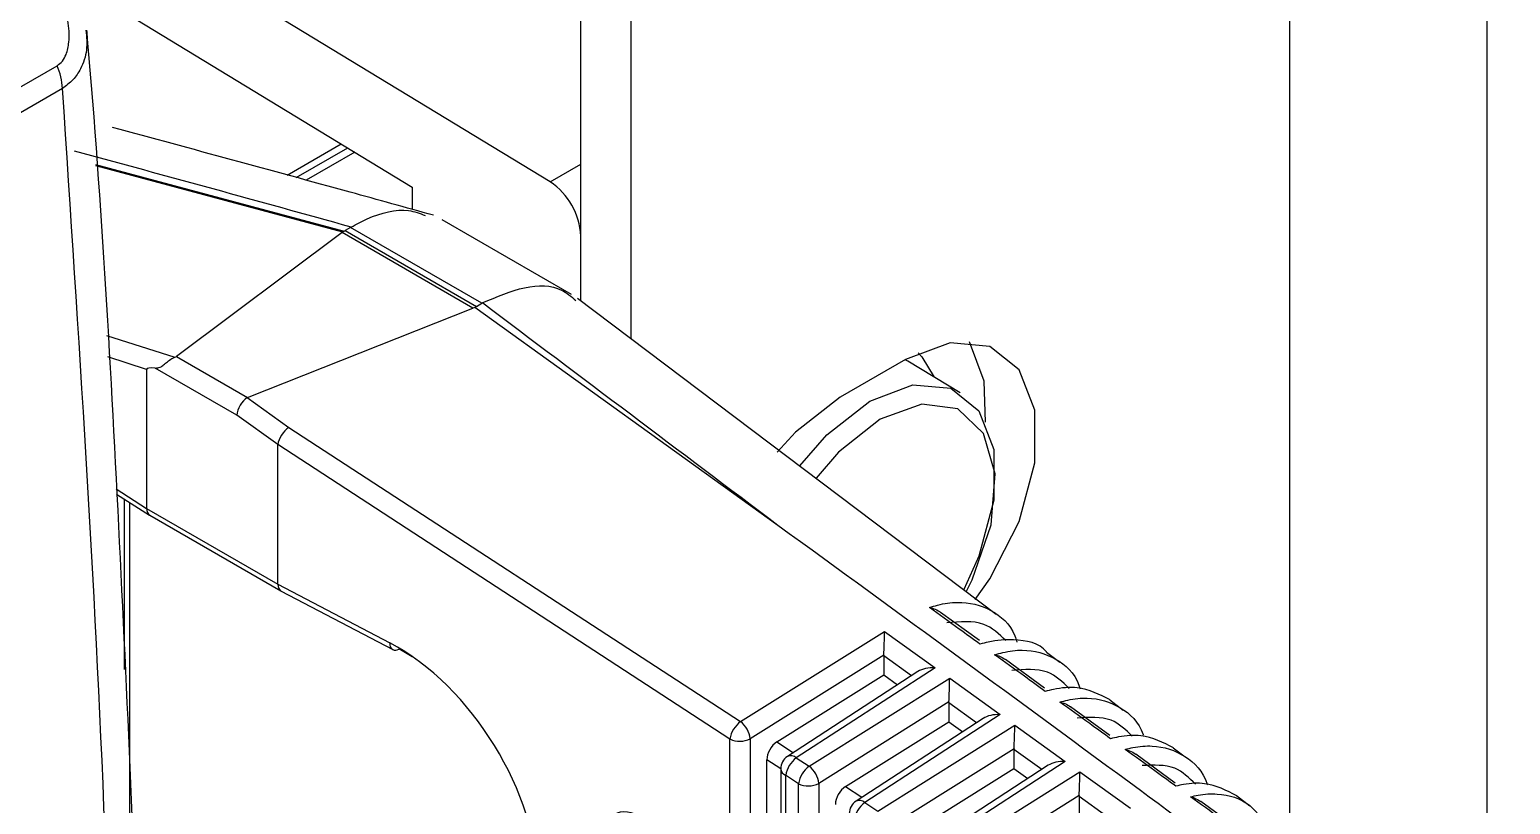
# Model space of a CAD drawing. Extents: x 7 to 135, y 1 to 99.
# Drawn here: x 98.099 to 99.096, y 78.962 to 79.483 of the extents above; entities that cross this region are included whole.
import ezdxf

# ---------------------------------------------------------------- set-up
doc = ezdxf.new("R2010")
doc.units = 0
doc.header["$MEASUREMENT"] = 0
doc.layers.add('OBJECT', color=7, linetype='CONTINUOUS')

msp = doc.modelspace()

# ---------------------------------------------------------------- linework, layer by layer
at = {"layer": 'OBJECT'}
for p, q in [((98.94789, 78.93847), (98.94789, 86.02663)), ((99.08083, 78.83817), (99.08083, 85.94989)), ((98.47059, 79.3001), (98.47059, 79.68284)), ((98.50453, 79.2745), (98.50453, 79.66324)), ((98.44993, 79.38035), (98.22877, 79.51471)), ((98.14912, 79.50325), (98.35705, 79.37693)), ((97.36773, 79.02544), (98.11801, 79.45856)), ((98.12161, 79.44326), (97.37133, 79.01013)), ((98.27289, 79.38499), (98.30924, 79.40598)), ((98.27902, 79.38332), (98.31364, 79.4033)), ((98.31845, 79.40038), (98.28573, 79.38149)), ((98.14391, 79.39219), (98.31136, 79.34734)), ((98.3103, 79.34664), (98.14398, 79.3912)), ((98.44993, 79.38035), (98.47059, 79.39228)), ((98.35705, 79.37693), (98.35705, 79.36187)), ((98.46425, 79.30453), (98.37727, 79.35475)), ((98.30982, 79.34627), (98.19841, 79.26297)), ((98.39785, 79.29545), (98.30982, 79.34627)), ((98.31136, 79.34734), (98.3103, 79.34664)), ((98.31559, 79.34978), (98.31192, 79.34765)), ((98.31192, 79.34765), (98.40031, 79.29663)), ((98.40398, 79.29875), (98.31559, 79.34978)), ((98.47059, 79.3001), (98.47059, 79.34394)), ((98.24625, 79.23535), (98.39785, 79.29545)), ((98.6033, 79.14922), (98.39926, 79.29594)), ((98.40031, 79.29663), (98.40398, 79.29875)), ((98.75029, 79.08918), (98.46824, 79.30187)), ((98.15123, 79.27711), (98.19727, 79.26238)), ((98.17823, 79.25422), (98.15215, 79.26257)), ((98.23892, 79.22348), (98.18408, 79.25513)), ((98.19841, 79.26297), (98.24625, 79.23535)), ((98.68909, 79.26081), (98.64525, 79.2355)), ((98.69072, 79.25975), (98.68898, 79.26075)), ((98.72588, 79.23844), (98.69072, 79.25975)), ((98.17823, 79.25422), (98.17823, 79.16071)), ((98.24605, 79.23525), (98.27399, 79.21516)), ((98.26661, 79.20356), (98.23892, 79.22348)), ((98.27399, 79.21516), (98.57812, 79.01717)), ((98.26661, 79.10968), (98.26661, 79.20356)), ((98.57094, 79.00549), (98.26662, 79.20361)), ((98.1578, 79.17373), (98.17823, 79.16071)), ((98.15802, 79.17033), (98.18023, 79.15617)), ((98.16339, 79.05221), (98.16339, 79.16691)), ((98.16696, 78.60335), (98.16696, 79.16463)), ((98.17823, 79.1607), (98.26661, 79.10968)), ((98.18037, 79.15609), (98.26862, 79.10514)), ((98.26661, 79.10968), (98.34191, 79.07019)), ((98.26873, 79.10508), (98.34395, 79.06563)), ((98.73891, 79.07169), (98.71282, 79.0907)), ((98.57812, 79.01717), (98.67508, 79.07791)), ((98.67508, 79.07791), (98.70907, 79.05346)), ((98.67454, 79.06199), (98.58464, 79.00567)), ((98.67453, 79.0614), (98.67453, 79.04864)), ((98.69318, 79.04799), (98.67453, 79.0614)), ((98.78282, 79.03978), (98.75659, 79.05891)), ((98.79299, 79.05698), (98.78404, 79.06373)), ((98.60253, 79.00354), (98.67453, 79.04864)), ((98.69758, 79.05085), (98.60972, 78.99373)), ((98.70907, 79.05346), (98.61566, 78.99273)), ((98.6243, 78.98711), (98.71892, 79.04639)), ((98.67453, 79.04864), (98.68386, 79.04193)), ((98.71892, 79.04639), (98.75291, 79.02194)), ((98.71838, 79.03047), (98.63082, 78.9756)), ((98.71837, 79.02988), (98.71837, 79.01712)), ((98.73702, 79.01647), (98.71837, 79.02988)), ((98.82675, 79.00783), (98.80036, 79.0271)), ((98.83569, 79.02478), (98.82673, 79.03154)), ((98.6487, 78.97347), (98.71837, 79.01712)), ((98.74142, 79.01933), (98.65586, 78.9637)), ((98.75291, 79.02194), (98.6618, 78.96269)), ((98.71837, 79.01712), (98.7277, 79.01041)), ((98.58464, 79.00567), (98.58464, 78.91273)), ((98.67048, 78.95704), (98.76276, 79.01486)), ((98.76276, 79.01486), (98.79676, 78.99041)), ((98.57094, 78.91255), (98.57094, 79.00549)), ((98.60253, 79.00354), (98.61366, 78.99629)), ((98.76223, 78.99894), (98.677, 78.94554)), ((98.76221, 78.99836), (98.76221, 78.9856)), ((98.78086, 78.98494), (98.76221, 78.99836)), ((98.87666, 78.99389), (98.86943, 78.99934)), ((98.5958, 78.91161), (98.5958, 78.99157)), ((98.60517, 78.98546), (98.5958, 78.99157)), ((98.61566, 78.99273), (98.6243, 78.98711)), ((98.69488, 78.94341), (98.76221, 78.9856)), ((98.78526, 78.9878), (98.70199, 78.93366)), ((98.79676, 78.99041), (98.70793, 78.93266)), ((98.76221, 78.9856), (98.77154, 78.97888)), ((98.87068, 78.97585), (98.84413, 78.99526)), ((98.60517, 78.98535), (98.60517, 78.89103)), ((98.61712, 78.97543), (98.60848, 78.98105)), ((98.60848, 78.98105), (98.60848, 78.88674)), ((98.71665, 78.92698), (98.8066, 78.98334)), ((98.8066, 78.98334), (98.8406, 78.95889)), ((98.61712, 78.8808), (98.61712, 78.97543)), ((98.63082, 78.9756), (98.63082, 78.88097)), ((98.6487, 78.97347), (98.65979, 78.96626)), ((98.80607, 78.96742), (98.72317, 78.91548)), ((98.80605, 78.96683), (98.80605, 78.95407)), ((98.8247, 78.95342), (98.80605, 78.96683)), ((98.92108, 78.96039), (98.91212, 78.96714)), ((98.6618, 78.96269), (98.67048, 78.95704)), ((98.91462, 78.94383), (98.88789, 78.96339))]:
    msp.add_line(p, q, dxfattribs=at)
at = {"layer": 'OBJECT', "flags": 128}
for points in [[(98.73613, 79.09948), (98.7459, 79.11335), (98.76564, 79.1519), (98.77613, 79.19127), (98.77613, 79.22671), (98.76564, 79.25396), (98.7459, 79.26973), (98.71932, 79.2721), (98.68909, 79.26081)], [(98.69771, 79.2653), (98.70007, 79.26269), (98.70842, 79.24902)], [(98.74308, 79.21869), (98.74219, 79.24631), (98.73227, 79.27273)], [(98.64525, 79.2355), (98.61502, 79.21189), (98.60287, 79.19854)], [(98.61811, 79.1893), (98.63616, 79.21028), (98.66517, 79.23294), (98.69418, 79.24378), (98.71969, 79.2415), (98.73862, 79.22637), (98.7487, 79.20022), (98.7487, 79.16621), (98.73862, 79.12843), (98.72836, 79.10614)], [(98.73001, 79.10448), (98.73416, 79.1127), (98.7469, 79.14958), (98.74953, 79.18396), (98.74171, 79.21118), (98.7245, 79.22757), (98.7002, 79.23091), (98.67212, 79.22076)], [(98.67212, 79.22076), (98.64403, 79.19849), (98.62908, 79.18091)]]:
    msp.add_lwpolyline(points, dxfattribs=at)
at = {"layer": 'OBJECT'}
for centre, radius, start, end in [((98.08099, 79.44178), 0.04065, 2.07926, 24.38567), ((98.42436, 79.34178), 0.04628, 2.6749, 56.45939), ((98.34653, 79.06952), 0.00467, 171.74053, 236.51215), ((98.34563, 79.06953), 0.00424, 246.72513, 303.64948), ((98.58914, 79.00235), 0.01846, 126.625, 170.19782), ((98.56828, 79.00399), 0.01645, 5.85127, 53.23596), ((98.57762, 79.01949), 0.0155, 244.51204, 296.9444), ((98.61517, 78.98534), 0.01, 123.03234, 180), ((98.62668, 78.97791), 0.01846, 126.62726, 170.19747), ((98.61194, 78.98874), 0.00546, 46.9414, 113.93651), ((98.63531, 78.97229), 0.01846, 126.62493, 170.2019), ((98.61445, 78.97393), 0.01645, 5.85592, 53.23341), ((98.61017, 78.98578), 0.00501, 184.92406, 250.38597), ((98.62379, 78.98943), 0.01551, 244.51338, 296.94305), ((98.66131, 78.95531), 0.01, 123.03234, 180), ((98.67281, 78.94788), 0.01846, 126.62781, 170.19902), ((98.65807, 78.95871), 0.00546, 46.94254, 113.94117)]:
    msp.add_arc(centre, radius, start, end, dxfattribs=at)
for centre, major_axis, ratio, start_param, end_param in [((96.59941, 78.57286), (5.75904, -1.28107), 0.198331, 1.31253, 1.346221), ((97.99502, 79.43261), (0.32339, -0.0744), 0.221608, 6.097685, 6.104202), ((97.99524, 79.43248), (0.32752, -0.07227), 0.201878, 6.059394, 6.065905), ((97.99892, 79.4346), (0.32752, -0.07227), 0.201878, 6.065905, 6.070109), ((99.09186, 78.79942), (0.6996, -0.49186), 0.108829, 3.057234, 3.070323), ((99.09138, 78.7997), (0.69434, -0.49402), 0.104684, 3.093765, 3.106856), ((99.09505, 78.80182), (0.69434, -0.49402), 0.104684, 3.090425, 3.093765), ((94.09939, 80.49724), (13.53481, -9.64878), 0.094709, 1.299778, 1.31529), ((98.30873, 79.2187), (0.13049, -0.03566), 0.06024, 2.857382, 3.158052), ((98.17218, 79.27017), (0.02695, -0.0062), 0.221608, 5.957084, 6.097685), ((98.24599, 79.22756), (0.00543, 0.00841), 0.541118, 0.864711, 2.383148), ((98.30409, 79.19402), (0.0583, -0.04099), 0.108829, 3.070323, 3.096503), ((98.2735, 79.20777), (0.00565, 0.00825), 0.488283, 0.880431, 2.392513), ((98.4076, 79.11134), (0.14094, -0.0924), 0.040839, 3.162007, 3.168361), ((98.18549, 79.16468), (0.00519, 0.00855), 0.594217, 2.369233, 3.154712), ((98.2735, 79.11387), (0.00482, 0.00876), 0.560658, 2.344748, 3.152958), ((98.67459, 79.07053), (0.00038, 0.01204), 0.026825, 3.925085, 5.373421), ((98.34115, 78.95994), (-0.07262, 0.1139), 0.608944, 3.904062, 5.467262), ((98.34783, 78.96423), (-0.06757, 0.10527), 0.60375, 5.367759, 5.465646), ((98.68166, 79.06544), (0.00502, 0.00868), 0.583023, 2.282332, 2.352433), ((98.70858, 79.04608), (0.01403, -0.00033), 0.527029, 1.548181, 2.485158), ((98.71843, 79.039), (0.00038, 0.01204), 0.026825, 3.925085, 5.373421), ((98.7255, 79.03392), (0.00502, 0.00868), 0.583023, 2.282332, 2.352433), ((98.75242, 79.01456), (0.01403, -0.00033), 0.527029, 1.548181, 2.485158), ((98.76227, 79.00748), (0.00038, 0.01204), 0.026825, 3.925085, 5.373421), ((98.60295, 78.99556), (0.00503, 0.00865), 0.586689, 0.839421, 2.351503), ((98.76934, 79.00239), (0.00502, 0.00868), 0.583023, 2.282332, 2.352433), ((98.79626, 78.98303), (0.01403, -0.00033), 0.527029, 1.548181, 2.485158), ((98.80611, 78.97595), (0.00038, 0.01204), 0.026825, 3.925085, 5.373421), ((98.64912, 78.9655), (0.00503, 0.00865), 0.586689, 0.839421, 2.351503), ((98.81318, 78.97087), (0.00502, 0.00868), 0.583023, 2.282332, 2.352433), ((98.52206, 78.90817), (-0.02883, 0.04658), 0.44344, 5.493279, 6.904804)]:
    msp.add_ellipse(centre, major_axis=major_axis, ratio=ratio, start_param=start_param, end_param=end_param, dxfattribs=at)
for points, knots in [([(98.11801, 79.45856), (98.11926, 79.45951), (98.12177, 79.4614), (98.12464, 79.46692), (98.12653, 79.47621), (98.12568, 79.49047), (98.12241, 79.50109), (98.12059, 79.507)], [0, 0, 0, 0, 0.10525, 0.210112, 0.376734, 0.652861, 1, 1, 1, 1]), ([(98.13738, 79.48241), (98.1378, 79.47793), (98.13867, 79.46866), (98.13471, 79.45747), (98.12901, 79.4487), (98.12411, 79.4451), (98.12161, 79.44326)], [0, 0, 0, 0, 0.27975, 0.579268, 0.784842, 1, 1, 1, 1]), ([(98.17611, 78.58277), (98.17557, 78.65184), (98.17409, 78.83919), (98.16067, 79.13672), (98.14811, 79.36735), (98.13821, 79.48047), (98.13803, 79.48245)], [0, 0, 0, 0, 0.225703, 0.612224, 0.99322, 1, 1, 1, 1]), ([(98.16004, 78.55893), (98.1576, 78.68775), (98.15193, 78.9869), (98.13261, 79.27769), (98.12161, 79.44326)], [0, 0, 0, 0, 0.430633, 1, 1, 1, 1]), ([(98.37139, 79.3579), (98.35271, 79.36309), (98.28104, 79.38298), (98.20879, 79.40254), (98.15537, 79.417)], [0, 0, 0, 0, 0.260616, 1, 1, 1, 1]), ([(98.31595, 79.34998), (98.31955, 79.3519), (98.33253, 79.35881), (98.35065, 79.36343), (98.36218, 79.35914), (98.36584, 79.35778)], [0, 0, 0, 0, 0.2077868, 0.7486605, 1, 1, 1, 1]), ([(98.40427, 79.29891), (98.41392, 79.30307), (98.43321, 79.31139), (98.4553, 79.31087), (98.46418, 79.30318), (98.46724, 79.30053)], [0, 0, 0, 0, 0.39609, 0.792171, 1, 1, 1, 1]), ([(98.18408, 79.25513), (98.18517, 79.25517), (98.18703, 79.25523), (98.18967, 79.25716), (98.19224, 79.25945), (98.19483, 79.26134), (98.19661, 79.2621), (98.19727, 79.26238)], [0, 0, 0, 0, 0.281502, 0.477145, 0.672462, 0.878431, 1, 1, 1, 1]), ([(99.0964, 78.78592), (99.09246, 78.78886), (99.07274, 78.80356), (98.98986, 78.86526), (98.83021, 78.9839), (98.68481, 79.08984), (98.6033, 79.14922)], [0, 0, 0, 0, 0.024147, 0.120739, 0.507103, 1, 1, 1, 1]), ([(98.70524, 79.09396), (98.70709, 79.09454), (98.71351, 79.09652), (98.72849, 79.0986), (98.74751, 79.09363), (98.76045, 79.08218), (98.76375, 79.07212), (98.76422, 79.07069)], [0, 0, 0, 0, 0.070772, 0.245262, 0.593635, 0.942326, 1, 1, 1, 1]), ([(98.73932, 79.06931), (98.73464, 79.0727), (98.72328, 79.08092), (98.71192, 79.08914), (98.70524, 79.09396)], [0, 0, 0, 0, 0.412558, 1, 1, 1, 1]), ([(98.70524, 79.09396), (98.70529, 79.09396), (98.70666, 79.09369), (98.70944, 79.09296), (98.71166, 79.09146), (98.71281, 79.09068)], [0, 0, 0, 0, 0.0151477, 0.491189, 1, 1, 1, 1]), ([(98.75675, 79.07172), (98.75213, 79.07612), (98.74175, 79.08601), (98.72581, 79.08445), (98.71695, 79.08358)], [0, 0, 0, 0, 0.444564, 1, 1, 1, 1]), ([(98.78423, 79.06393), (98.78419, 79.06398), (98.7792, 79.07053), (98.76496, 79.07266), (98.74903, 79.07203), (98.74118, 79.06983), (98.73932, 79.06931)], [0, 0, 0, 0, 0.004059, 0.545302, 0.89243, 1, 1, 1, 1]), ([(98.74919, 79.06217), (98.75101, 79.06269), (98.75737, 79.06454), (98.77224, 79.06632), (98.79102, 79.06087), (98.80343, 79.04953), (98.80652, 79.04002), (98.8068, 79.03915)], [0, 0, 0, 0, 0.071394, 0.250149, 0.607065, 0.964321, 1, 1, 1, 1]), ([(98.78327, 79.03749), (98.77858, 79.04089), (98.76722, 79.04911), (98.75586, 79.05734), (98.74919, 79.06217)], [0, 0, 0, 0, 0.412522, 1, 1, 1, 1]), ([(98.74919, 79.06217), (98.74923, 79.06216), (98.75048, 79.0619), (98.7532, 79.06117), (98.75538, 79.05971), (98.75659, 79.0589)], [0, 0, 0, 0, 0.015462, 0.45833, 1, 1, 1, 1]), ([(98.79931, 79.03954), (98.7948, 79.04388), (98.78473, 79.05357), (98.7693, 79.05231), (98.76079, 79.05161)], [0, 0, 0, 0, 0.448723, 1, 1, 1, 1]), ([(98.82687, 79.03177), (98.8199, 79.03538), (98.80868, 79.0412), (98.79254, 79.03988), (98.78509, 79.03796), (98.78327, 79.03749)], [0, 0, 0, 0, 0.553493, 0.891301, 1, 1, 1, 1]), ([(98.79314, 79.03034), (98.79492, 79.03082), (98.80123, 79.03253), (98.81599, 79.03401), (98.83449, 79.02806), (98.84634, 79.01699), (98.84919, 79.00822), (98.84923, 79.00808)], [0, 0, 0, 0, 0.072546, 0.257046, 0.62549, 0.994291, 1, 1, 1, 1]), ([(98.82722, 79.00564), (98.82253, 79.00904), (98.81117, 79.01728), (98.79981, 79.02551), (98.79314, 79.03034)], [0, 0, 0, 0, 0.412498, 1, 1, 1, 1]), ([(98.79314, 79.03034), (98.79318, 79.03033), (98.79431, 79.03009), (98.79695, 79.02936), (98.7991, 79.02794), (98.80036, 79.0271)], [0, 0, 0, 0, 0.015851, 0.423207, 1, 1, 1, 1]), ([(98.84185, 79.00736), (98.83744, 79.01165), (98.82769, 79.02111), (98.81279, 79.02014), (98.80463, 79.01961)], [0, 0, 0, 0, 0.453198, 1, 1, 1, 1]), ([(98.86951, 78.99948), (98.86262, 79.0031), (98.85173, 79.00883), (98.83608, 79.00776), (98.829, 79.00607), (98.82722, 79.00564)], [0, 0, 0, 0, 0.563208, 0.890279, 1, 1, 1, 1]), ([(98.83709, 78.99849), (98.83883, 78.99893), (98.84508, 79.0005), (98.85972, 79.00166), (98.87803, 78.99527), (98.88958, 78.98377), (98.89235, 78.97487), (98.8924, 78.9747)], [0, 0, 0, 0, 0.07137, 0.255822, 0.624197, 0.992951, 1, 1, 1, 1]), ([(98.87117, 78.97376), (98.86649, 78.97716), (98.85513, 78.98541), (98.84376, 78.99365), (98.83709, 78.99849)], [0, 0, 0, 0, 0.412462, 1, 1, 1, 1]), ([(98.83709, 78.99849), (98.83713, 78.99848), (98.83813, 78.99825), (98.8407, 78.99753), (98.84282, 78.99614), (98.84414, 78.99528)], [0, 0, 0, 0, 0.016217, 0.385588, 1, 1, 1, 1]), ([(98.88437, 78.97517), (98.88006, 78.9794), (98.87064, 78.98863), (98.85627, 78.98795), (98.84847, 78.98758)], [0, 0, 0, 0, 0.4580203, 1, 1, 1, 1]), ([(98.91215, 78.96718), (98.90533, 78.97082), (98.89477, 78.97646), (98.87961, 78.97561), (98.87291, 78.97415), (98.87117, 78.97376)], [0, 0, 0, 0, 0.5738263, 0.8891789, 1, 1, 1, 1]), ([(98.88104, 78.9666), (98.88275, 78.967), (98.88895, 78.96843), (98.90334, 78.96916), (98.92208, 78.96337), (98.93061, 78.94944), (98.93479, 78.94261)], [0, 0, 0, 0, 0.071821, 0.260508, 0.637405, 1, 1, 1, 1]), ([(98.91513, 78.94185), (98.91044, 78.94526), (98.89908, 78.95351), (98.88772, 78.96175), (98.88104, 78.9666)], [0, 0, 0, 0, 0.41243, 1, 1, 1, 1]), ([(98.88104, 78.9666), (98.88108, 78.96659), (98.88195, 78.96638), (98.88445, 78.96567), (98.88653, 78.96432), (98.88791, 78.96342)], [0, 0, 0, 0, 0.016564, 0.345157, 1, 1, 1, 1])]:
    msp.add_open_spline(points, degree=3, knots=knots, dxfattribs=at)

doc.saveas('drawing.dxf')
